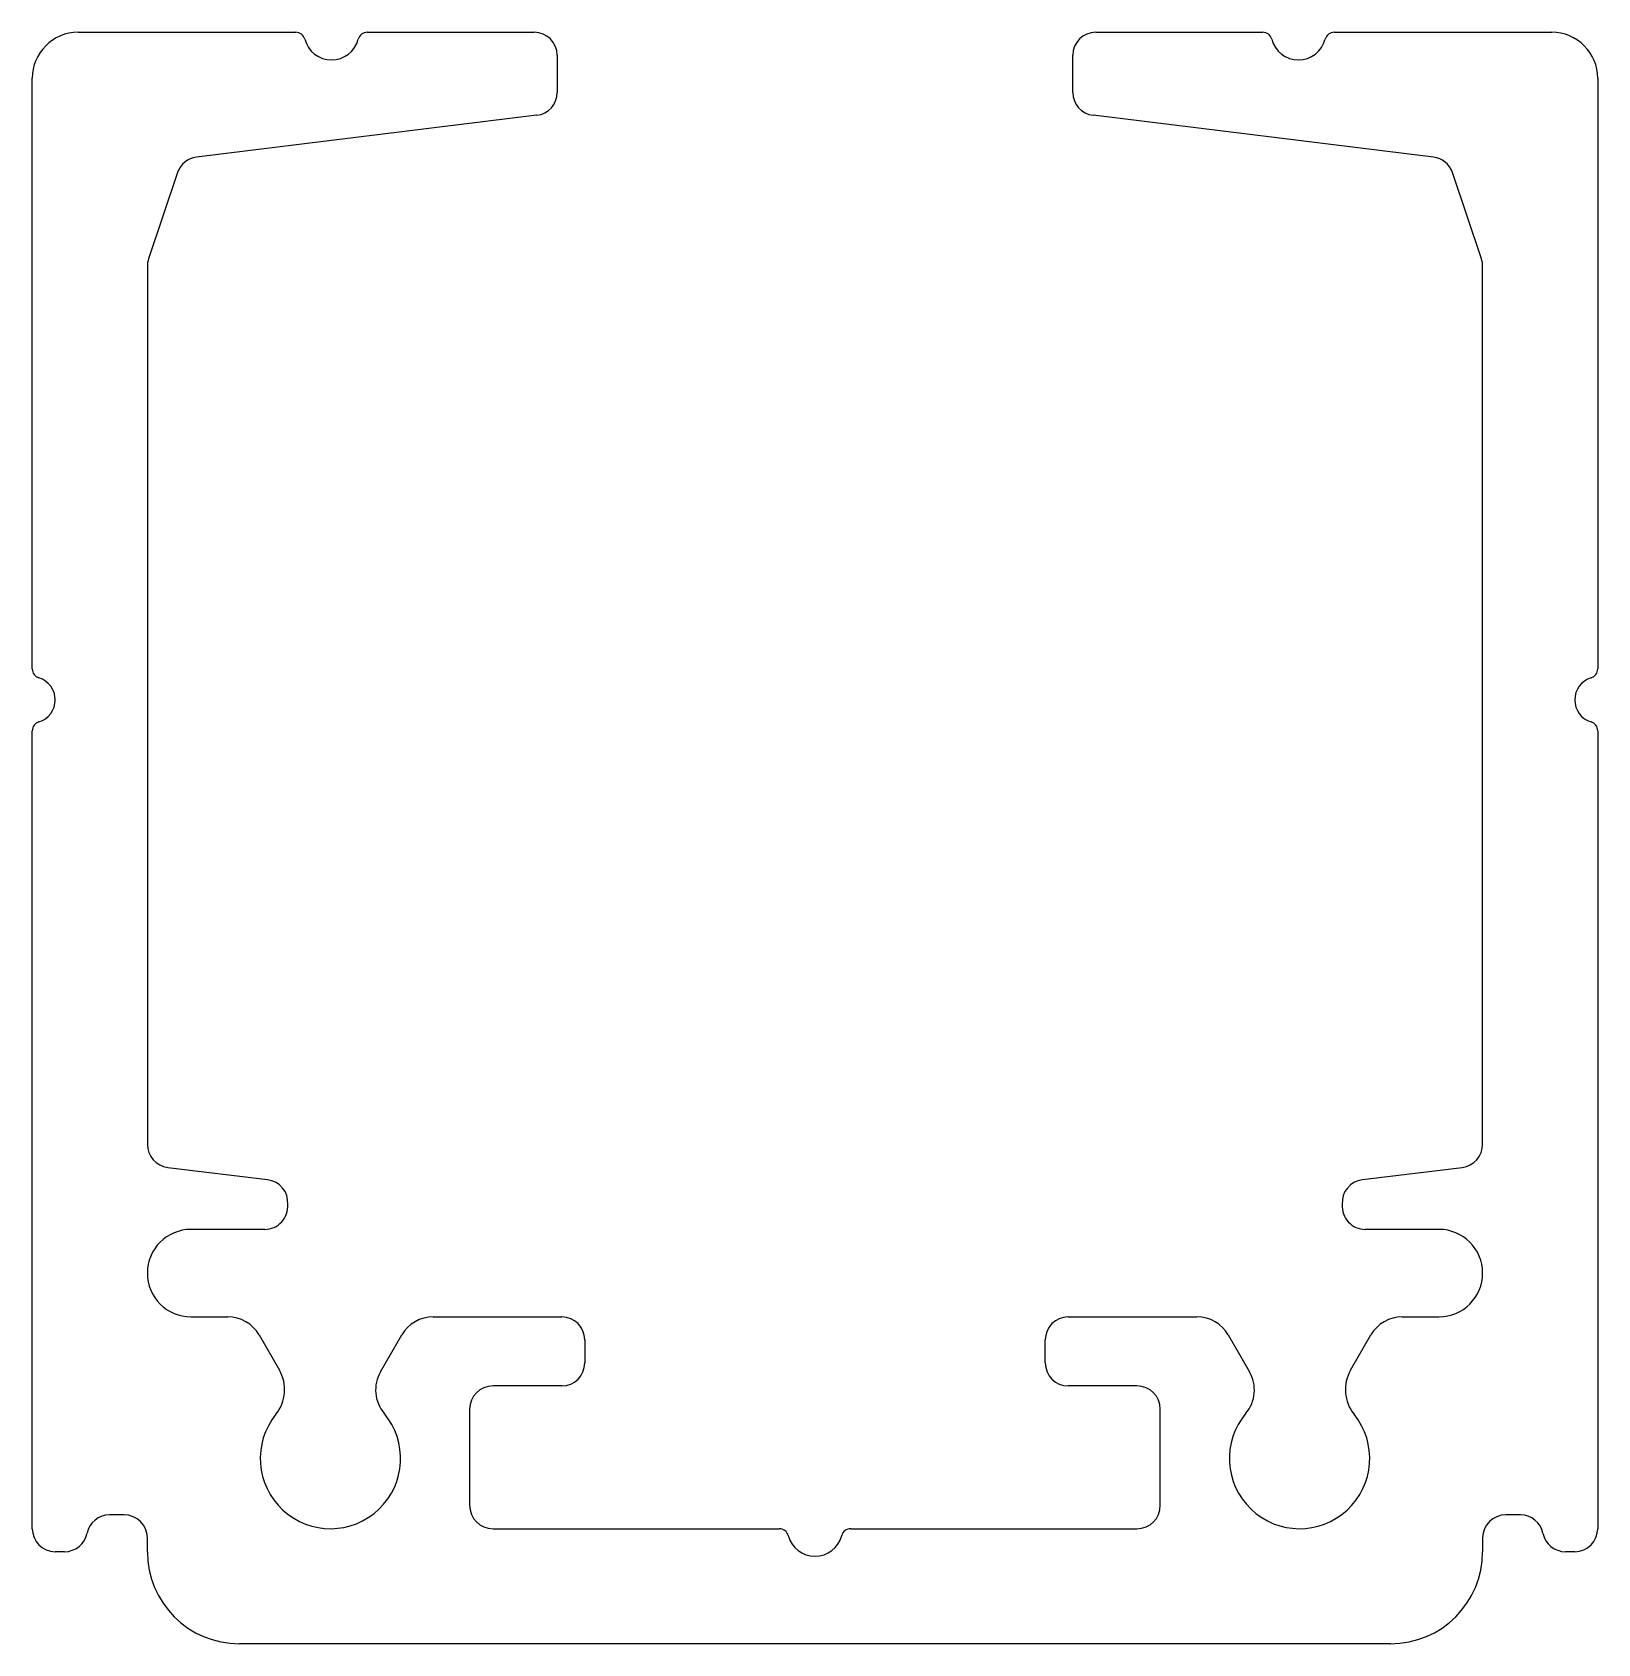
# Model space of a CAD drawing. Extents: x -17.1 to 16.9, y 7.2 to 42.2.
import ezdxf

# ---------------------------------------------------------------- set-up
doc = ezdxf.new("R2010")
doc.units = 0
doc.layers.get('0').update_dxf_attribs({"linetype": 'CONTINUOUS'})

msp = doc.modelspace()

# ---------------------------------------------------------------- linework, layer by layer
for p, q in [((-16.095, 42.193), (-11.372, 42.193)), ((-9.818, 42.193), (-6.195, 42.193)), ((6.005, 42.193), (9.628, 42.193)), ((11.182, 42.193), (15.905, 42.193)), ((-5.695, 41.693), (-5.695, 40.886)), ((5.505, 40.886), (5.505, 41.693)), ((-17.095, 28.367), (-17.095, 41.193)), ((16.905, 41.193), (16.905, 28.367)), ((-6.134, 40.389), (-13.526, 39.482)), ((13.337, 39.482), (5.944, 40.389)), ((-13.94, 39.145), (-14.568, 37.272)), ((14.379, 37.272), (13.75, 39.145)), ((-14.595, 37.11), (-14.595, 18.043)), ((14.405, 18.043), (14.405, 37.11)), ((-17.095, 9.693), (-17.095, 27.02)), ((16.905, 27.02), (16.905, 9.693)), ((-14.149, 17.539), (-11.984, 17.273)), ((11.794, 17.273), (13.959, 17.539)), ((-12.045, 16.193), (-13.645, 16.193)), ((13.455, 16.193), (11.855, 16.193)), ((-13.645, 14.293), (-12.849, 14.293)), ((-8.388, 14.293), (-5.595, 14.293)), ((5.405, 14.293), (8.199, 14.293)), ((12.66, 14.293), (13.455, 14.293)), ((-12.167, 13.9), (-11.727, 13.137)), ((-9.532, 13.099), (-9.07, 13.9)), ((-5.095, 13.793), (-5.095, 13.293)), ((4.905, 13.293), (4.905, 13.793)), ((8.881, 13.9), (9.343, 13.099)), ((11.537, 13.137), (11.978, 13.9)), ((-5.595, 12.793), (-7.087, 12.793)), ((6.897, 12.793), (5.405, 12.793)), ((-7.595, 12.285), (-7.595, 10.201)), ((7.405, 10.201), (7.405, 12.285)), ((-15.095, 9.993), (-15.415, 9.993)), ((15.225, 9.993), (14.905, 9.993)), ((-14.595, 9.193), (-14.595, 9.493)), ((-7.087, 9.693), (-0.872, 9.693)), ((0.682, 9.693), (6.897, 9.693)), ((14.405, 9.493), (14.405, 9.193)), ((-16.395, 9.193), (-16.595, 9.193)), ((16.405, 9.193), (16.205, 9.193)), ((12.405, 7.193), (-12.595, 7.193))]:
    msp.add_line(p, q)
for centre, radius, start, end in [((-16.095, 41.193), 1, 90, 180), ((-11.372, 41.99), 0.203, 14.6544, 90), ((-10.595, 42.193), 0.6, 194.6544, 345.3456), ((-9.818, 41.99), 0.203, 90, 165.3456), ((-6.195, 41.693), 0.5, 360, 90), ((6.005, 41.693), 0.5, 90, 180), ((9.628, 41.99), 0.203, 14.6544, 90), ((10.405, 42.193), 0.6, 194.6544, 345.3456), ((11.182, 41.99), 0.203, 90, 165.3456), ((15.905, 41.193), 1, 360, 90), ((-6.195, 40.886), 0.5, 277, 0), ((6.005, 40.886), 0.5, 180, 263), ((-13.466, 38.985), 0.5, 97, 161.4356), ((13.276, 38.985), 0.5, 18.5644, 83), ((-14.087, 37.11), 0.508, 161.4356, 180), ((13.897, 37.11), 0.508, 0, 18.5644), ((-16.892, 28.367), 0.203, 180, 253.204), ((16.702, 28.367), 0.203, 286.796, 0), ((-17.095, 27.693), 0.5, 286.796, 73.204), ((16.905, 27.693), 0.5, 106.796, 253.204), ((-16.892, 27.02), 0.203, 106.796, 180), ((16.702, 27.02), 0.203, 360, 73.204), ((-14.087, 18.043), 0.508, 180, 263), ((13.897, 18.043), 0.508, 277, 0), ((-12.045, 16.776), 0.5, 355.2307, 83), ((11.855, 16.776), 0.5, 97, 184.7693), ((-12.045, 16.693), 0.5, 270, 4.7693), ((11.855, 16.693), 0.5, 175.2307, 270), ((-13.645, 15.243), 0.95, 90, 270), ((13.455, 15.243), 0.95, 270, 90), ((-12.849, 13.506), 0.787, 30, 90), ((-8.388, 13.506), 0.787, 90, 150), ((-5.595, 13.793), 0.5, 0, 90), ((5.405, 13.793), 0.5, 90, 180), ((8.199, 13.506), 0.787, 30, 90), ((12.66, 13.506), 0.787, 90, 150), ((-12.463, 12.712), 0.85, 320.9802, 30), ((-8.85, 12.706), 0.787, 150, 220.0829), ((-5.595, 13.293), 0.5, 270, 0), ((5.405, 13.293), 0.5, 180, 270), ((8.661, 12.706), 0.787, 319.9171, 30), ((12.274, 12.712), 0.85, 150, 219.0198), ((-7.087, 12.285), 0.508, 90, 180), ((6.897, 12.285), 0.508, 0, 90), ((-10.619, 11.217), 1.524, 140.9802, 40.0829), ((10.429, 11.217), 1.524, 139.9171, 39.0198), ((-7.087, 10.201), 0.508, 180, 270), ((6.897, 10.201), 0.508, 270, 360), ((-15.415, 9.493), 0.5, 90, 168.463), ((-15.095, 9.493), 0.5, 0, 90), ((14.905, 9.493), 0.5, 90, 180), ((15.225, 9.493), 0.5, 11.537, 90), ((-16.595, 9.693), 0.5, 180, 270), ((-16.395, 9.693), 0.5, 270, 348.463), ((-0.872, 9.49), 0.203, 14.6544, 90), ((-0.095, 9.693), 0.6, 194.6544, 345.3456), ((0.682, 9.49), 0.203, 90, 165.3456), ((16.205, 9.693), 0.5, 191.537, 270), ((16.405, 9.693), 0.5, 270, 360), ((-12.595, 9.193), 2, 180, 270), ((12.405, 9.193), 2, 270, 0)]:
    msp.add_arc(centre, radius, start, end)

doc.saveas('drawing.dxf')
